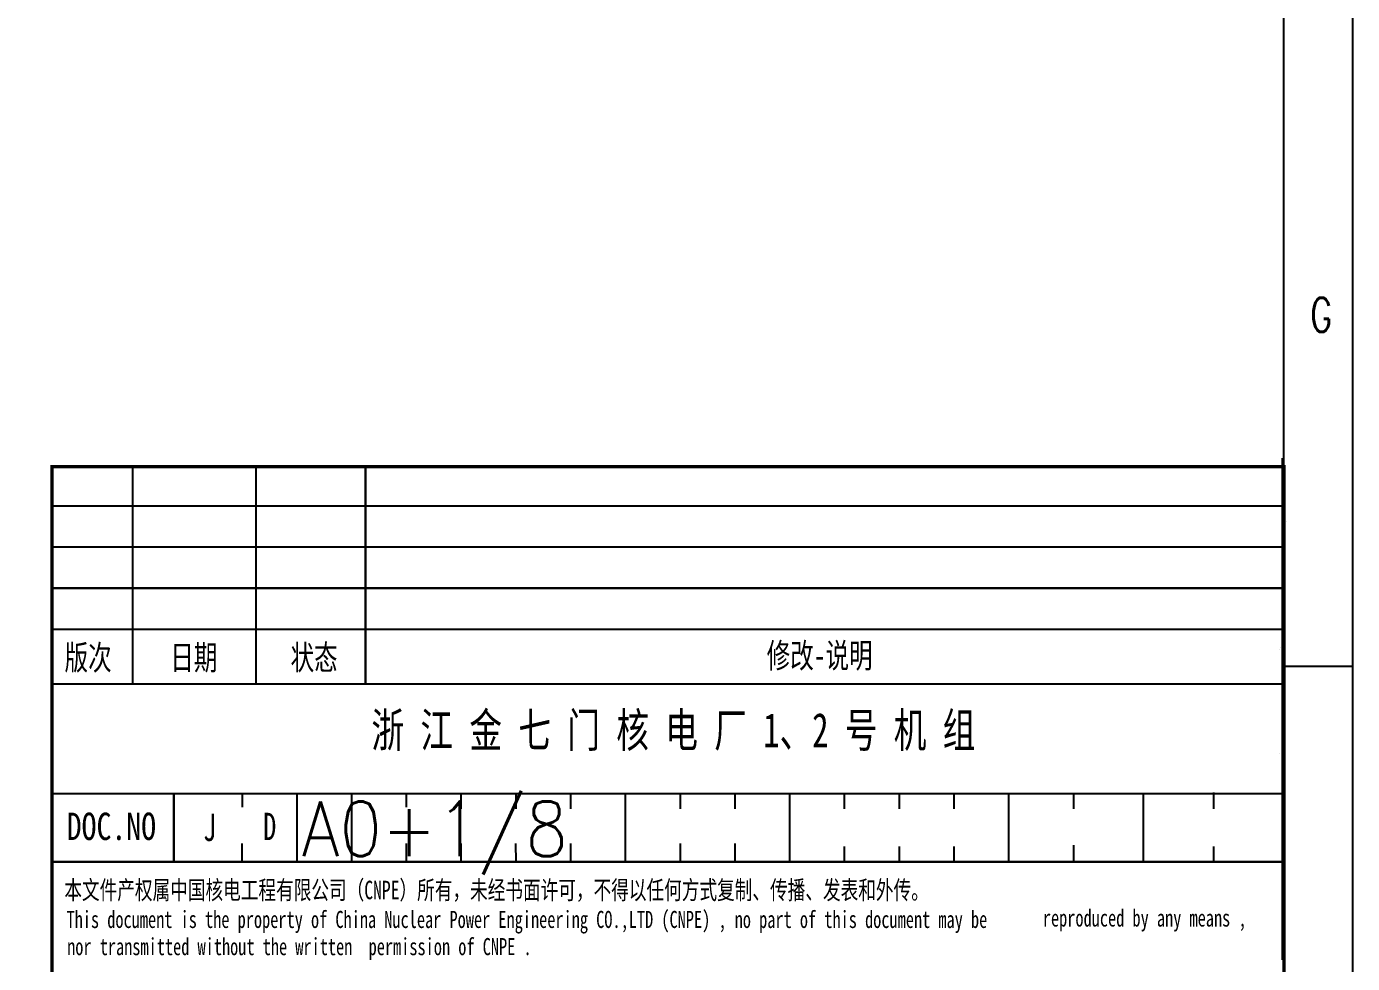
# Model space of a CAD drawing. Header units: inches. Extents: x 4934 to 71834, y 516767 to 558817.
# Drawn here: x 62148 to 71834, y 520226 to 527069 of the extents above; entities that cross this region are included whole.
import ezdxf
from ezdxf.enums import TextEntityAlignment as Align

# ---------------------------------------------------------------- set-up
doc = ezdxf.new("R2010")
doc.units = ezdxf.units.IN
doc.header["$MEASUREMENT"] = 0
doc.layers.add('1', color=7, linetype='Continuous')
doc.layers.add('BORDER', color=7, linetype='Continuous')
doc.styles.add('HZ', font='txt_____.ttf', dxfattribs={"width": 0.7, "bigfont": 'HZTXT'})
doc.styles.add('宋体', font='', dxfattribs={"width": 0.7})
doc.styles.get('宋体').set_extended_font_data('SimSun')

# ---------------------------------------------------------------- blocks, each defined once
blk = doc.blocks.new('图签')
at = {"linetype": 'Continuous'}
blk.add_line((-162.2, 84), (-162.2, 74), dxfattribs=at)
at = {"layer": '1'}
for p, q in [((-180, 59.93), (-180, 131.76)), ((-0.2, 59.71), (-0.2, 133.01)), ((0, 60.06), (0, 131.76)), ((-0.72, 105.01), (-0.72, 105.01)), ((-0.72, 105.01), (-0.72, 105.01)), ((-0.72, 105.01), (-0.72, 105.01)), ((-0.72, 105.01), (-0.72, 105.01)), ((-0.53, 105.36), (-0.53, 105.36)), ((-0.53, 105.36), (-0.53, 105.36)), ((-0.53, 105.36), (-0.53, 105.36)), ((-0.53, 105.36), (-0.53, 105.36)), ((-144.2, 74), (-144.2, 84)), ((-136.2, 74), (-136.2, 84)), ((-128.2, 82), (-128.2, 84)), ((-120.2, 81.79), (-120.2, 84)), ((-112.2, 81.76), (-112.2, 84)), ((-104.2, 81.76), (-104.2, 84)), ((-96.2, 74), (-96.2, 84)), ((-88.2, 81.76), (-88.2, 84)), ((-80.2, 81.76), (-80.2, 84)), ((-72.2, 74), (-72.2, 84)), ((-64.2, 81.76), (-64.2, 84)), ((-56.2, 81.76), (-56.2, 84)), ((-48.2, 81.76), (-48.2, 84)), ((-40.2, 74), (-40.2, 84)), ((-30.71, 81.75), (-30.71, 84)), ((-20.51, 73.94), (-20.51, 83.94)), ((-10.26, 81.76), (-10.26, 84.17)), ((-152.2, 83), (-152.2, 83)), ((-152.2, 74), (-152.2, 76.68)), ((-128.2, 74), (-128.2, 76.72)), ((-120.2, 74), (-120.21, 76.72)), ((-112.2, 74), (-112.21, 76.72)), ((-104.2, 74), (-104.2, 76.72)), ((-88.2, 74), (-88.2, 76.72)), ((-80.2, 74), (-80.2, 76.72)), ((-64.2, 74), (-64.2, 76.27)), ((-56.2, 74), (-56.2, 76.27)), ((-48.2, 74), (-48.2, 76.27)), ((-30.71, 74.09), (-30.71, 76.44)), ((-10.26, 74), (-10.26, 76.27)), ((-0.2, 74), (-180.2, 74))]:
    blk.add_line(p, q, dxfattribs=at)
at = {"layer": '1', "color": 7}
for p, q in [((0.34, 123.67), (0.34, 123.67)), ((0.34, 123.67), (0.34, 123.67)), ((0.34, 123.67), (0.34, 123.67)), ((0.34, 123.67), (0.34, 123.67)), ((-0.69, 89.9), (-0.69, 89.9)), ((-0.69, 89.9), (-0.69, 89.9)), ((-0.69, 89.9), (-0.69, 89.9)), ((-0.69, 89.9), (-0.69, 89.9))]:
    blk.add_line(p, q, dxfattribs=at)
at = {"layer": '1', "color": 7, "const_width": 0.5}
blk.add_lwpolyline([(-180, 0), (0, 0), (0, 131.76), (-180, 131.76)], close=True, dxfattribs=at)
at = {"layer": '1', "color": 7, "const_width": 0.3}
for points in [[(-168.2, 132), (-168.2, 100)], [(-150.2, 132), (-150.2, 100)], [(-134.2, 132), (-134.2, 100)], [(-180.2, 126), (-0.2, 126)], [(-180.2, 120), (-0.2, 120)], [(-180.2, 114), (-0.2, 114)], [(-180.2, 108), (-0.2, 108)], [(-180.2, 100), (-0.2, 100)], [(-180.2, 84), (-0.2, 84)], [(-162.2, 84), (-162.2, 74)], [(-180.2, 74), (-0.2, 74)], [(-180, 74), (0, 74)]]:
    blk.add_lwpolyline(points, dxfattribs=at)
at = {"layer": 'BORDER'}
blk.add_line((-152.2, 84), (-152.21, 82), dxfattribs=at)
at = {"linetype": 'Continuous', "attachment_point": 5, "style": '宋体'}
for s, width, insert, char_height in [('浙 江 金 七 门 核 电 厂 1、2 号 机 组', 163.6991, (-89.21, 92.99), 5), ('J', 5.7748, (-156.96, 79.03), 4), ('D', 6.7601, (-148.19, 79.19), 4)]:
    blk.add_mtext_dynamic_manual_height_columns(s, width=width, gutter_width=1, heights=[0], dxfattribs=dict(at, insert=insert, char_height=char_height))
at = {"layer": '1', "color": 7, "style": '宋体'}
for s, height, width, p in [('版次', 3.6, 0.7, (-178.16, 102.07)), ('日期 ', 3.6, 0.7, (-162.71, 102.07)), ('状态', 3.6, 0.7, (-145.14, 102.07)), ('修改-说明', 3.6, 0.7, (-75.58, 102.36)), ('DOC.NO', 4, 0.8, (-177.85, 77.21))]:
    blk.add_text(s, height=height, dxfattribs=dict(at, width=width)).set_placement(p)
at = {"layer": '1', "color": 7, "ltscale": 0.8, "style": '宋体', "width": 0.7}
for s, height, p in [('本文件产权属中国核电工程有限公司（CNPE）所有，未经书面许可，不得以任何方式复制、传播、发表和外传。', 2.7, (-178.2, 68.56)), ('This document is the property of China Nuclear Power Engineering CO.,LTD (CNPE) , no part of this document may be', 2.5, (-177.88, 64.36)), ('reproduced by any means , ', 2.5, (-35.24, 64.57)), ('nor transmitted without the written  permission of CNPE .', 2.5, (-177.79, 60.39))]:
    blk.add_text(s, height=height, dxfattribs=at).set_placement(p)
blk = doc.blocks.new('*U2')
blk.add_blockref('图签', (0, 0))

msp = doc.modelspace()

# ---------------------------------------------------------------- linework, layer by layer
at = {"color": 4, "flags": 128}
msp.add_lwpolyline([(71834.4, 558816.9), (71834.4, 516766.9)], dxfattribs=at)
msp.add_lwpolyline([(6184.4, 558316.9), (71330.4, 558316.9), (71330.4, 517266.9), (6184.4, 517266.9)], close=True)
at = {"flags": 128}
msp.add_lwpolyline([(71334.4, 522398.2), (71834.4, 522398.2)], dxfattribs=at)

# ---------------------------------------------------------------- block references
at = {"xscale": 50, "yscale": 50, "zscale": 50}
msp.add_blockref('*U2', (71334.4, 517266.9), dxfattribs=at)

# ---------------------------------------------------------------- texts
at = {"color": 0, "style": 'HZ', "width": 0.7}
msp.add_text('G', height=250, dxfattribs=at).set_placement((71527.2, 524838.4))
at = {"color": 0, "style": 'HZ', "width": 0.9}
msp.add_text('A0+1/8', height=400, dxfattribs=at).set_placement((65129.6, 521009.8), align=Align.CENTER)

doc.saveas('drawing.dxf')
